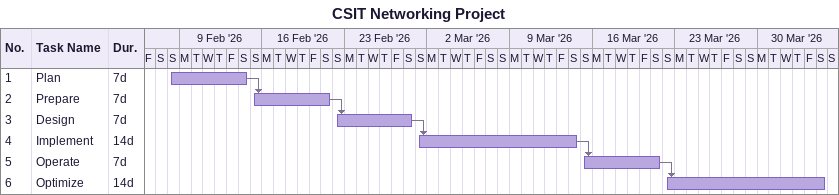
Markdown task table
CSIT Networking Project

| ID | Task | Duration | Start | Finish | Predecessors |
|---|---|---|---|---|---|
| 1 | Plan | 7d | 2026-02-08 | 2026-02-14 |  |
| 2 | Prepare | 7d | 2026-02-15 | 2026-02-21 | 1 |
| 3 | Design | 7d | 2026-02-22 | 2026-02-28 | 2 |
| 4 | Implement | 14d | 2026-03-01 | 2026-03-14 | 3 |
| 5 | Operate | 7d | 2026-03-15 | 2026-03-21 | 4 |
| 6 | Optimize | 14d | 2026-03-22 | 2026-04-04 | 5 |
